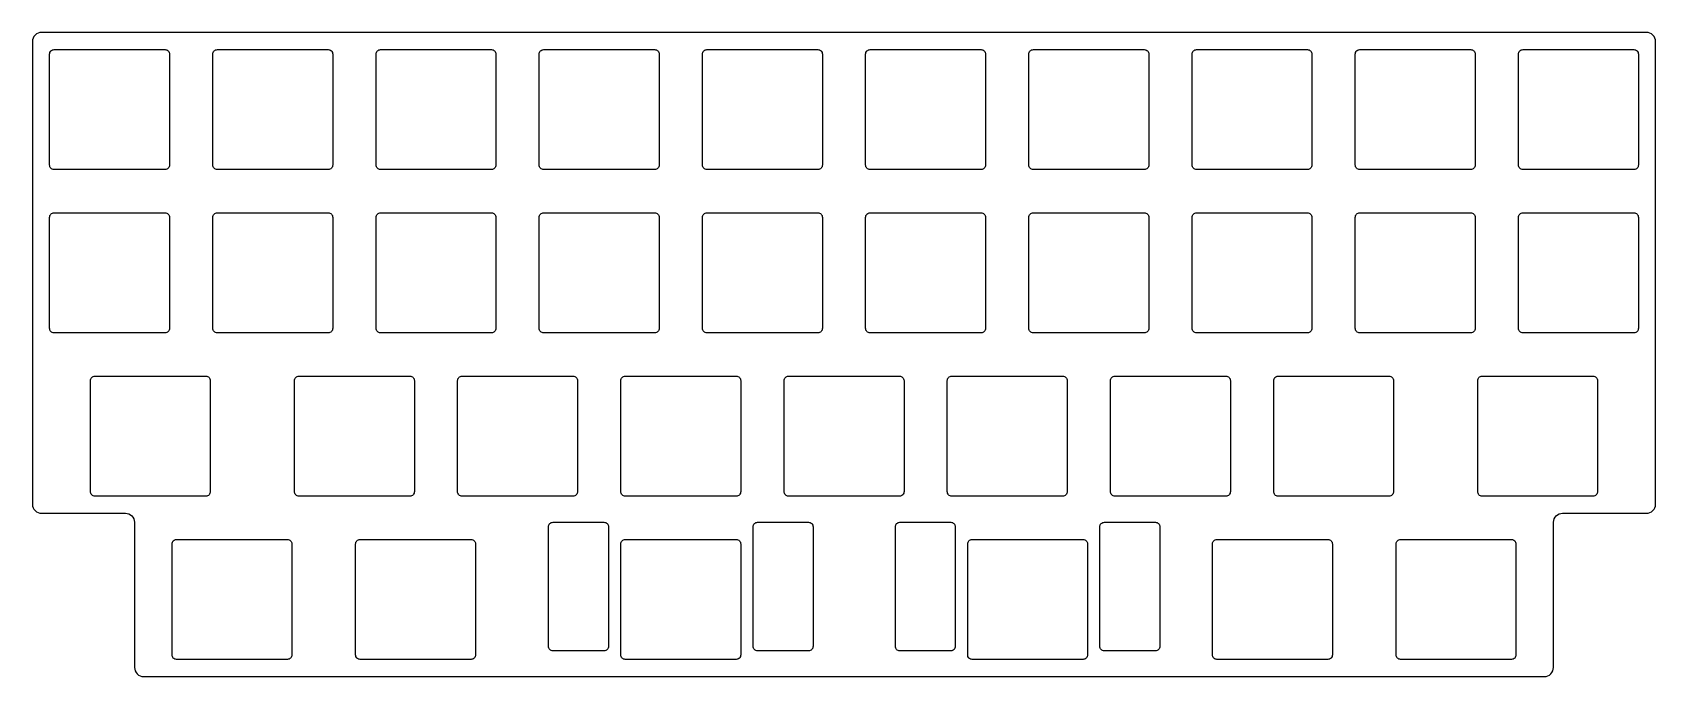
# Model space of a CAD drawing. Header units: millimetres. Extents: x 0 to 189, y -21 to 54.
import ezdxf

# ---------------------------------------------------------------- set-up
doc = ezdxf.new("R2010")
doc.units = ezdxf.units.MM
doc.layers.get('0').update_dxf_attribs({"linetype": 'CONTINUOUS'})

msp = doc.modelspace()

# ---------------------------------------------------------------- linework, layer by layer
for points in [[(11.91, -3.29), (11.91, -20.24, 0.414214), (12.96, -21.29), (176.49, -21.29, 0.414214), (177.54, -20.24), (177.54, -3.29, -0.414214), (178.59, -2.24), (188.4, -2.24, 0.414214), (189.45, -1.19), (189.45, 52.81, 0.414214), (188.4, 53.86), (1.05, 53.86, 0.414214), (0, 52.81), (0, -1.19, 0.414214), (1.05, -2.24), (10.86, -2.24, -0.414214)], [(15.48, 37.86), (2.52, 37.86, -0.414214), (2, 38.39), (2, 51.34, -0.414214), (2.52, 51.86), (15.48, 51.86, -0.414214), (16, 51.34), (16, 38.39, -0.414214)], [(35.05, 51.34), (35.05, 38.39, -0.414214), (34.52, 37.86), (21.58, 37.86, -0.414214), (21.05, 38.39), (21.05, 51.34, -0.414214), (21.58, 51.86), (34.52, 51.86, -0.414214)], [(54.1, 51.34), (54.1, 38.39, -0.414214), (53.58, 37.86), (40.63, 37.86, -0.414214), (40.1, 38.39), (40.1, 51.34, -0.414214), (40.63, 51.86), (53.58, 51.86, -0.414214)], [(73.15, 51.34), (73.15, 38.39, -0.414214), (72.63, 37.86), (59.68, 37.86, -0.414214), (59.15, 38.39), (59.15, 51.34, -0.414214), (59.68, 51.86), (72.63, 51.86, -0.414214)], [(92.2, 51.34), (92.2, 38.39, -0.414214), (91.68, 37.86), (78.73, 37.86, -0.414214), (78.2, 38.39), (78.2, 51.34, -0.414214), (78.73, 51.86), (91.68, 51.86, -0.414214)], [(111.25, 51.34), (111.25, 38.39, -0.414214), (110.73, 37.86), (97.78, 37.86, -0.414214), (97.25, 38.39), (97.25, 51.34, -0.414214), (97.78, 51.86), (110.73, 51.86, -0.414214)], [(130.3, 51.34), (130.3, 38.39, -0.414214), (129.77, 37.86), (116.83, 37.86, -0.414214), (116.3, 38.39), (116.3, 51.34, -0.414214), (116.83, 51.86), (129.77, 51.86, -0.414214)], [(149.35, 51.34), (149.35, 38.39, -0.414214), (148.82, 37.86), (135.88, 37.86, -0.414214), (135.35, 38.39), (135.35, 51.34, -0.414214), (135.88, 51.86), (148.82, 51.86, -0.414214)], [(168.4, 51.34), (168.4, 38.39, -0.414214), (167.88, 37.86), (154.93, 37.86, -0.414214), (154.4, 38.39), (154.4, 51.34, -0.414214), (154.93, 51.86), (167.88, 51.86, -0.414214)], [(187.45, 51.34), (187.45, 38.39, -0.414214), (186.93, 37.86), (173.98, 37.86, -0.414214), (173.45, 38.39), (173.45, 51.34, -0.414214), (173.98, 51.86), (186.93, 51.86, -0.414214)], [(2.52, 32.81), (15.48, 32.81, -0.414214), (16, 32.29), (16, 19.34, -0.414214), (15.48, 18.81), (2.52, 18.81, -0.414214), (2, 19.34), (2, 32.29, -0.414214)], [(21.58, 32.81), (34.52, 32.81, -0.414214), (35.05, 32.29), (35.05, 19.34, -0.414214), (34.52, 18.81), (21.58, 18.81, -0.414214), (21.05, 19.34), (21.05, 32.29, -0.414214)], [(40.63, 32.81), (53.58, 32.81, -0.414214), (54.1, 32.29), (54.1, 19.34, -0.414214), (53.58, 18.81), (40.63, 18.81, -0.414214), (40.1, 19.34), (40.1, 32.29, -0.414214)], [(59.68, 32.81), (72.63, 32.81, -0.414214), (73.15, 32.29), (73.15, 19.34, -0.414214), (72.63, 18.81), (59.68, 18.81, -0.414214), (59.15, 19.34), (59.15, 32.29, -0.414214)], [(78.73, 32.81), (91.68, 32.81, -0.414214), (92.2, 32.29), (92.2, 19.34, -0.414214), (91.68, 18.81), (78.73, 18.81, -0.414214), (78.2, 19.34), (78.2, 32.29, -0.414214)], [(97.78, 32.81), (110.73, 32.81, -0.414214), (111.25, 32.29), (111.25, 19.34, -0.414214), (110.73, 18.81), (97.78, 18.81, -0.414214), (97.25, 19.34), (97.25, 32.29, -0.414214)], [(116.83, 32.81), (129.77, 32.81, -0.414214), (130.3, 32.29), (130.3, 19.34, -0.414214), (129.77, 18.81), (116.83, 18.81, -0.414214), (116.3, 19.34), (116.3, 32.29, -0.414214)], [(135.88, 32.81), (148.82, 32.81, -0.414214), (149.35, 32.29), (149.35, 19.34, -0.414214), (148.82, 18.81), (135.88, 18.81, -0.414214), (135.35, 19.34), (135.35, 32.29, -0.414214)], [(154.93, 32.81), (167.88, 32.81, -0.414214), (168.4, 32.29), (168.4, 19.34, -0.414214), (167.88, 18.81), (154.93, 18.81, -0.414214), (154.4, 19.34), (154.4, 32.29, -0.414214)], [(186.93, 18.81), (173.98, 18.81, -0.414214), (173.45, 19.34), (173.45, 32.29, -0.414214), (173.98, 32.81), (186.93, 32.81, -0.414214), (187.45, 32.29), (187.45, 19.34, -0.414214)], [(20.76, 13.24), (20.76, 0.29, -0.414214), (20.24, -0.24), (7.29, -0.24, -0.414214), (6.76, 0.29), (6.76, 13.24, -0.414214), (7.29, 13.76), (20.24, 13.76, -0.414214)], [(44.05, -0.24), (31.1, -0.24, -0.414214), (30.58, 0.29), (30.58, 13.24, -0.414214), (31.1, 13.76), (44.05, 13.76, -0.414214), (44.58, 13.24), (44.58, 0.29, -0.414214)], [(63.1, -0.24), (50.15, -0.24, -0.414214), (49.62, 0.29), (49.62, 13.24, -0.414214), (50.15, 13.76), (63.1, 13.76, -0.414214), (63.63, 13.24), (63.63, 0.29, -0.414214)], [(82.15, -0.24), (69.2, -0.24, -0.414214), (68.68, 0.29), (68.68, 13.24, -0.414214), (69.2, 13.76), (82.15, 13.76, -0.414214), (82.67, 13.24), (82.67, 0.29, -0.414214)], [(101.2, -0.24), (88.25, -0.24, -0.414214), (87.73, 0.29), (87.73, 13.24, -0.414214), (88.25, 13.76), (101.2, 13.76, -0.414214), (101.73, 13.24), (101.73, 0.29, -0.414214)], [(120.25, -0.24), (107.3, -0.24, -0.414214), (106.78, 0.29), (106.78, 13.24, -0.414214), (107.3, 13.76), (120.25, 13.76, -0.414214), (120.77, 13.24), (120.77, 0.29, -0.414214)], [(139.3, -0.24), (126.35, -0.24, -0.414214), (125.83, 0.29), (125.83, 13.24, -0.414214), (126.35, 13.76), (139.3, 13.76, -0.414214), (139.82, 13.24), (139.82, 0.29, -0.414214)], [(158.35, -0.24), (145.4, -0.24, -0.414214), (144.88, 0.29), (144.88, 13.24, -0.414214), (145.4, 13.76), (158.35, 13.76, -0.414214), (158.88, 13.24), (158.88, 0.29, -0.414214)], [(182.69, 13.24), (182.69, 0.29, -0.414214), (182.16, -0.24), (169.21, -0.24, -0.414214), (168.69, 0.29), (168.69, 13.24, -0.414214), (169.21, 13.76), (182.16, 13.76, -0.414214)], [(60.76, -3.29), (66.71, -3.29, -0.414214), (67.24, -3.81), (67.24, -17.76, -0.414214), (66.71, -18.29), (60.76, -18.29, -0.414214), (60.24, -17.76), (60.24, -3.81, -0.414214)], [(84.64, -3.29), (90.59, -3.29, -0.414214), (91.11, -3.81), (91.11, -17.76, -0.414214), (90.59, -18.29), (84.64, -18.29, -0.414214), (84.11, -17.76), (84.11, -3.81, -0.414214)], [(107.19, -18.29), (101.24, -18.29, -0.414214), (100.72, -17.76), (100.72, -3.81, -0.414214), (101.24, -3.29), (107.19, -3.29, -0.414214), (107.72, -3.81), (107.72, -17.76, -0.414214)], [(131.07, -18.29), (125.12, -18.29, -0.414214), (124.59, -17.76), (124.59, -3.81, -0.414214), (125.12, -3.29), (131.07, -3.29, -0.414214), (131.59, -3.81), (131.59, -17.76, -0.414214)], [(16.81, -5.29), (29.76, -5.29, -0.414214), (30.29, -5.81), (30.29, -18.76, -0.414214), (29.76, -19.29), (16.81, -19.29, -0.414214), (16.29, -18.76), (16.29, -5.81, -0.414214)], [(51.19, -19.29), (38.24, -19.29, -0.414214), (37.72, -18.76), (37.72, -5.81, -0.414214), (38.24, -5.29), (51.19, -5.29, -0.414214), (51.72, -5.81), (51.72, -18.76, -0.414214)], [(82.15, -19.29), (69.2, -19.29, -0.414214), (68.68, -18.76), (68.68, -5.81, -0.414214), (69.2, -5.29), (82.15, -5.29, -0.414214), (82.67, -5.81), (82.67, -18.76, -0.414214)], [(123.16, -5.81), (123.16, -18.76, -0.414214), (122.63, -19.29), (109.68, -19.29, -0.414214), (109.16, -18.76), (109.16, -5.81, -0.414214), (109.68, -5.29), (122.63, -5.29, -0.414214)], [(151.73, -5.81), (151.73, -18.76, -0.414214), (151.21, -19.29), (138.26, -19.29, -0.414214), (137.73, -18.76), (137.73, -5.81, -0.414214), (138.26, -5.29), (151.21, -5.29, -0.414214)], [(159.69, -5.29), (172.64, -5.29, -0.414214), (173.16, -5.81), (173.16, -18.76, -0.414214), (172.64, -19.29), (159.69, -19.29, -0.414214), (159.16, -18.76), (159.16, -5.81, -0.414214)]]:
    msp.add_lwpolyline(points, format="xyb", close=True)

doc.saveas('drawing.dxf')
